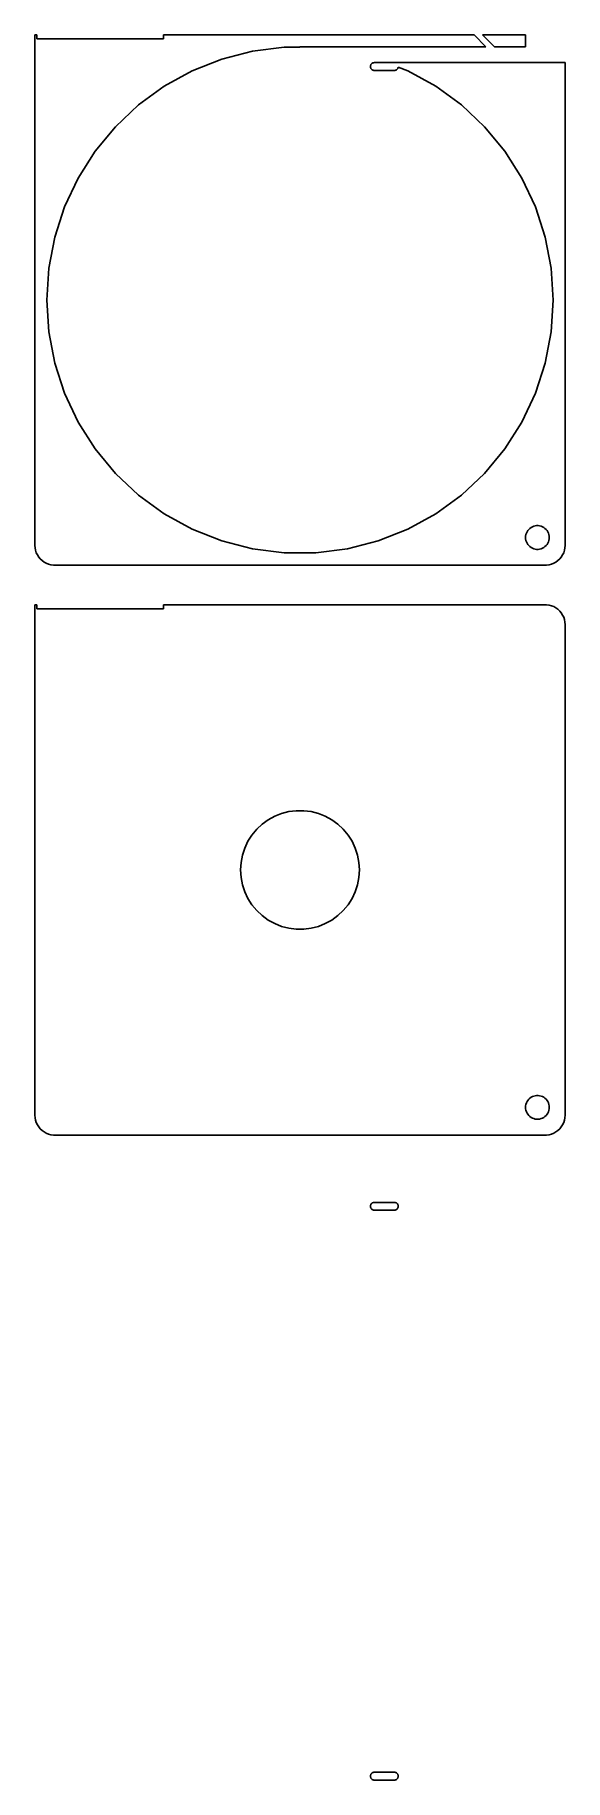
# Model space of a CAD drawing. Header units: metres. Extents: x -67 to 67, y 58 to 499.
import ezdxf

# ---------------------------------------------------------------- set-up
doc = ezdxf.new("R2010")
doc.units = ezdxf.units.M

msp = doc.modelspace()

# ---------------------------------------------------------------- linework, layer by layer
for p, q in [((-66.5, 499), (-67, 499)), ((-67, 499), (-67, 370)), ((-66.5, 498), (-66.5, 499)), ((44.0099, 498.99), (-34.5, 498.99)), ((-34.5, 498.99), (-34.5, 498)), ((47, 496), (44.0099, 498.99)), ((57, 498.99), (46.1312, 498.99)), ((46.1312, 498.99), (49.1213, 496)), ((57, 496), (57, 498.99)), ((-34.5, 498), (-66.5, 498)), ((-19.7771, 492.868), (-11.9924, 494.866)), ((-11.9924, 494.866), (-4.01859, 495.874)), ((-4.01859, 495.874), (0, 495.874)), ((0, 495.874), (0, 496)), ((0, 496), (47, 496)), ((49.1213, 496), (57, 496)), ((-34.2929, 486.037), (-27.2499, 489.909)), ((-27.2499, 489.909), (-19.7771, 492.868)), ((17.8189, 491.125), (17.811, 491)), ((17.811, 491), (17.8189, 490.875)), ((17.8424, 491.249), (17.8189, 491.125)), ((17.8189, 490.875), (17.8424, 490.751)), ((17.8812, 491.368), (17.8424, 491.249)), ((17.8424, 490.751), (17.8812, 490.632)), ((17.9347, 491.482), (17.8812, 491.368)), ((17.8812, 490.632), (17.9347, 490.518)), ((18.002, 491.588), (17.9347, 491.482)), ((17.9347, 490.518), (18.002, 490.412)), ((18.082, 491.685), (18.002, 491.588)), ((18.002, 490.412), (18.082, 490.315)), ((18.1736, 491.771), (18.082, 491.685)), ((18.082, 490.315), (18.1736, 490.229)), ((18.2752, 491.844), (18.1736, 491.771)), ((18.1736, 490.229), (18.2752, 490.156)), ((18.3852, 491.905), (18.2752, 491.844)), ((18.2752, 490.156), (18.3852, 490.095)), ((18.502, 491.951), (18.3852, 491.905)), ((18.3852, 490.095), (18.502, 490.049)), ((18.6236, 491.982), (18.502, 491.951)), ((18.502, 490.049), (18.6236, 490.018)), ((18.7482, 491.998), (18.6236, 491.982)), ((18.6236, 490.018), (18.7482, 490.002)), ((21.9734, 491.998), (18.7482, 491.998)), ((18.7482, 490.002), (23.8738, 490.002)), ((67, 492), (21.9684, 492)), ((21.9684, 492), (21.9734, 491.998)), ((23.8738, 490.002), (23.9984, 490.018)), ((23.9984, 490.018), (24.12, 490.049)), ((24.12, 490.049), (24.2368, 490.095)), ((24.2368, 490.095), (24.3468, 490.156)), ((24.3468, 490.156), (24.4484, 490.229)), ((24.4484, 490.229), (24.54, 490.315)), ((24.54, 490.315), (24.62, 490.412)), ((24.62, 490.412), (24.6873, 490.518)), ((24.6873, 490.518), (24.7408, 490.632)), ((24.7408, 490.632), (24.7796, 490.751)), ((24.7796, 490.751), (24.8031, 490.875)), ((24.8031, 490.875), (24.8033, 490.878)), ((24.8033, 490.878), (27.2499, 489.909)), ((27.2499, 489.909), (34.2929, 486.037)), ((67, 370), (67, 492)), ((-40.7951, 481.313), (-34.2929, 486.037)), ((34.2929, 486.037), (40.7951, 481.313)), ((-46.654, 475.811), (-40.7951, 481.313)), ((40.7951, 481.313), (46.654, 475.811)), ((-51.7771, 469.618), (-46.654, 475.811)), ((46.654, 475.811), (51.7771, 469.618)), ((-56.0836, 462.832), (-51.7771, 469.618)), ((51.7771, 469.618), (56.0836, 462.832)), ((-59.5057, 455.56), (-56.0836, 462.832)), ((56.0836, 462.832), (59.5057, 455.56)), ((-61.9893, 447.916), (-59.5057, 455.56)), ((59.5057, 455.56), (61.9893, 447.916)), ((-63.4953, 440.021), (-61.9893, 447.916)), ((61.9893, 447.916), (63.4953, 440.021)), ((-64, 432), (-63.4953, 440.021)), ((63.4953, 440.021), (64, 432)), ((-63.4953, 423.979), (-64, 432)), ((64, 432), (63.4953, 423.979)), ((-61.9893, 416.084), (-63.4953, 423.979)), ((63.4953, 423.979), (61.9893, 416.084)), ((-59.5057, 408.44), (-61.9893, 416.084)), ((61.9893, 416.084), (59.5057, 408.44)), ((-56.0836, 401.168), (-59.5057, 408.44)), ((59.5057, 408.44), (56.0836, 401.168)), ((-51.7771, 394.382), (-56.0836, 401.168)), ((56.0836, 401.168), (51.7771, 394.382)), ((-46.654, 388.189), (-51.7771, 394.382)), ((51.7771, 394.382), (46.654, 388.189)), ((-40.7951, 382.687), (-46.654, 388.189)), ((46.654, 388.189), (40.7951, 382.687)), ((-34.2929, 377.963), (-40.7951, 382.687)), ((40.7951, 382.687), (34.2929, 377.963)), ((-27.2499, 374.091), (-34.2929, 377.963)), ((34.2929, 377.963), (27.2499, 374.091)), ((58.7227, 374.714), (59.0729, 374.853)), ((59.0729, 374.853), (59.4379, 374.947)), ((59.4379, 374.947), (59.8116, 374.994)), ((59.8116, 374.994), (60.1884, 374.994)), ((60.1884, 374.994), (60.5621, 374.947)), ((60.5621, 374.947), (60.927, 374.853)), ((60.927, 374.853), (61.2773, 374.714)), ((-19.7771, 371.132), (-27.2499, 374.091)), ((-11.9924, 369.134), (-19.7771, 371.132)), ((19.7771, 371.132), (11.9924, 369.134)), ((27.2499, 374.091), (19.7771, 371.132)), ((57, 372), (57.0237, 372.376)), ((57.0237, 371.624), (57, 372)), ((57.0237, 372.376), (57.0942, 372.746)), ((57.0942, 371.254), (57.0237, 371.624)), ((57.0942, 372.746), (57.2107, 373.104)), ((57.2107, 370.896), (57.0942, 371.254)), ((57.2107, 373.104), (57.3711, 373.445)), ((57.3711, 370.555), (57.2107, 370.896)), ((57.3711, 373.445), (57.5729, 373.763)), ((57.5729, 370.237), (57.3711, 370.555)), ((57.5729, 373.763), (57.8131, 374.054)), ((57.8131, 374.054), (58.0877, 374.312)), ((58.0877, 374.312), (58.3925, 374.533)), ((58.3925, 374.533), (58.7227, 374.714)), ((61.2773, 374.714), (61.6075, 374.533)), ((61.6075, 374.533), (61.9123, 374.312)), ((61.9123, 374.312), (62.1869, 374.054)), ((62.1869, 374.054), (62.427, 373.763)), ((62.427, 373.763), (62.6289, 373.445)), ((62.6289, 370.555), (62.427, 370.237)), ((62.6289, 373.445), (62.7893, 373.104)), ((62.7893, 370.896), (62.6289, 370.555)), ((62.7893, 373.104), (62.9057, 372.746)), ((62.9057, 371.254), (62.7893, 370.896)), ((62.9057, 372.746), (62.9763, 372.376)), ((62.9763, 371.624), (62.9057, 371.254)), ((62.9763, 372.376), (63, 372)), ((63, 372), (62.9763, 371.624)), ((-67, 370), (-66.9606, 369.373)), ((-66.9606, 369.373), (-66.8429, 368.757)), ((-66.8429, 368.757), (-66.6489, 368.159)), ((-66.6489, 368.159), (-66.3815, 367.591)), ((-66.3815, 367.591), (-66.0451, 367.061)), ((-66.0451, 367.061), (-65.6448, 366.577)), ((-65.6448, 366.577), (-65.1871, 366.147)), ((-65.1871, 366.147), (-64.6791, 365.778)), ((-4.01859, 368.126), (-11.9924, 369.134)), ((4.01859, 368.126), (-4.01859, 368.126)), ((11.9924, 369.134), (4.01859, 368.126)), ((57.8131, 369.946), (57.5729, 370.237)), ((58.0877, 369.688), (57.8131, 369.946)), ((58.3925, 369.467), (58.0877, 369.688)), ((58.7227, 369.286), (58.3925, 369.467)), ((59.0729, 369.147), (58.7227, 369.286)), ((59.4379, 369.053), (59.0729, 369.147)), ((59.8116, 369.006), (59.4379, 369.053)), ((60.1884, 369.006), (59.8116, 369.006)), ((60.5621, 369.053), (60.1884, 369.006)), ((60.927, 369.147), (60.5621, 369.053)), ((61.2773, 369.286), (60.927, 369.147)), ((61.6075, 369.467), (61.2773, 369.286)), ((61.9123, 369.688), (61.6075, 369.467)), ((62.1869, 369.946), (61.9123, 369.688)), ((62.427, 370.237), (62.1869, 369.946)), ((64.6791, 365.778), (65.1871, 366.147)), ((65.1871, 366.147), (65.6448, 366.577)), ((65.6448, 366.577), (66.0451, 367.061)), ((66.0451, 367.061), (66.3815, 367.591)), ((66.3815, 367.591), (66.6489, 368.159)), ((66.6489, 368.159), (66.8429, 368.757)), ((66.8429, 368.757), (66.9606, 369.373)), ((66.9606, 369.373), (67, 370)), ((-64.6791, 365.778), (-64.1289, 365.476)), ((-64.1289, 365.476), (-63.5451, 365.245)), ((-63.5451, 365.245), (-62.9369, 365.089)), ((-62.9369, 365.089), (-62.3139, 365.01)), ((-62.3139, 365.01), (62.3139, 365.01)), ((62.3139, 365.01), (62.9369, 365.089)), ((62.9369, 365.089), (63.5451, 365.245)), ((63.5451, 365.245), (64.1289, 365.476)), ((64.1289, 365.476), (64.6791, 365.778)), ((-66.5, 355), (-67, 355)), ((-67, 355), (-67, 226)), ((-66.5, 354), (-66.5, 355)), ((-34.5, 354), (-66.5, 354)), ((62.3139, 354.99), (-34.5, 354.99)), ((-34.5, 354.99), (-34.5, 354)), ((62.9369, 354.911), (62.3139, 354.99)), ((63.5451, 354.755), (62.9369, 354.911)), ((64.1289, 354.524), (63.5451, 354.755)), ((64.6791, 354.222), (64.1289, 354.524)), ((65.1871, 353.853), (64.6791, 354.222)), ((65.6448, 353.423), (65.1871, 353.853)), ((66.0451, 352.939), (65.6448, 353.423)), ((66.3815, 352.409), (66.0451, 352.939)), ((66.6489, 351.841), (66.3815, 352.409)), ((66.8429, 351.243), (66.6489, 351.841)), ((66.9606, 350.627), (66.8429, 351.243)), ((67, 350), (66.9606, 350.627)), ((67, 226), (67, 350)), ((-9.56136, 299.558), (-8.0374, 300.665)), ((-8.0374, 300.665), (-6.38669, 301.572)), ((-6.38669, 301.572), (-4.63525, 302.266)), ((-4.63525, 302.266), (-2.81071, 302.734)), ((-2.81071, 302.734), (-0.94185, 302.97)), ((-0.94185, 302.97), (0.94185, 302.97)), ((0.94185, 302.97), (2.81071, 302.734)), ((2.81071, 302.734), (4.63525, 302.266)), ((4.63525, 302.266), (6.38669, 301.572)), ((6.38669, 301.572), (8.0374, 300.665)), ((8.0374, 300.665), (9.56136, 299.558)), ((-13.1446, 295.226), (-12.1353, 296.817)), ((-12.1353, 296.817), (-10.9345, 298.268)), ((-10.9345, 298.268), (-9.56136, 299.558)), ((9.56136, 299.558), (10.9345, 298.268)), ((10.9345, 298.268), (12.1353, 296.817)), ((12.1353, 296.817), (13.1446, 295.226)), ((-14.8817, 289.88), (-14.5287, 291.73)), ((-14.5287, 291.73), (-13.9466, 293.522)), ((-13.9466, 293.522), (-13.1446, 295.226)), ((13.1446, 295.226), (13.9466, 293.522)), ((13.9466, 293.522), (14.5287, 291.73)), ((14.5287, 291.73), (14.8817, 289.88)), ((-15, 288), (-14.8817, 289.88)), ((-14.8817, 286.12), (-15, 288)), ((14.8817, 289.88), (15, 288)), ((15, 288), (14.8817, 286.12)), ((-14.5287, 284.27), (-14.8817, 286.12)), ((-13.9466, 282.478), (-14.5287, 284.27)), ((-13.1446, 280.774), (-13.9466, 282.478)), ((13.9466, 282.478), (13.1446, 280.774)), ((14.5287, 284.27), (13.9466, 282.478)), ((14.8817, 286.12), (14.5287, 284.27)), ((-12.1353, 279.183), (-13.1446, 280.774)), ((-10.9345, 277.732), (-12.1353, 279.183)), ((12.1353, 279.183), (10.9345, 277.732)), ((13.1446, 280.774), (12.1353, 279.183)), ((-9.56136, 276.442), (-10.9345, 277.732)), ((-8.0374, 275.335), (-9.56136, 276.442)), ((-6.38669, 274.428), (-8.0374, 275.335)), ((-4.63525, 273.734), (-6.38669, 274.428)), ((-2.81071, 273.266), (-4.63525, 273.734)), ((4.63525, 273.734), (2.81071, 273.266)), ((6.38669, 274.428), (4.63525, 273.734)), ((8.0374, 275.335), (6.38669, 274.428)), ((9.56136, 276.442), (8.0374, 275.335)), ((10.9345, 277.732), (9.56136, 276.442)), ((-0.94185, 273.03), (-2.81071, 273.266)), ((0.94185, 273.03), (-0.94185, 273.03)), ((2.81071, 273.266), (0.94185, 273.03)), ((57.2107, 229.104), (57.3711, 229.445)), ((57.3711, 229.445), (57.5729, 229.763)), ((57.5729, 229.763), (57.8131, 230.054)), ((57.8131, 230.054), (58.0877, 230.312)), ((58.0877, 230.312), (58.3925, 230.533)), ((58.3925, 230.533), (58.7227, 230.714)), ((58.7227, 230.714), (59.0729, 230.853)), ((59.0729, 230.853), (59.4379, 230.947)), ((59.4379, 230.947), (59.8116, 230.994)), ((59.8116, 230.994), (60.1884, 230.994)), ((60.1884, 230.994), (60.5621, 230.947)), ((60.5621, 230.947), (60.927, 230.853)), ((60.927, 230.853), (61.2773, 230.714)), ((61.2773, 230.714), (61.6075, 230.533)), ((61.6075, 230.533), (61.9123, 230.312)), ((61.9123, 230.312), (62.1869, 230.054)), ((62.1869, 230.054), (62.427, 229.763)), ((62.427, 229.763), (62.6289, 229.445)), ((62.6289, 229.445), (62.7893, 229.104)), ((-67, 226), (-66.9606, 225.373)), ((-66.9606, 225.373), (-66.8429, 224.757)), ((57, 228), (57.0237, 228.376)), ((57.0237, 227.624), (57, 228)), ((57.0237, 228.376), (57.0942, 228.746)), ((57.0942, 227.254), (57.0237, 227.624)), ((57.0942, 228.746), (57.2107, 229.104)), ((57.2107, 226.896), (57.0942, 227.254)), ((57.3711, 226.555), (57.2107, 226.896)), ((57.5729, 226.237), (57.3711, 226.555)), ((57.8131, 225.946), (57.5729, 226.237)), ((58.0877, 225.688), (57.8131, 225.946)), ((58.3925, 225.467), (58.0877, 225.688)), ((58.7227, 225.286), (58.3925, 225.467)), ((59.0729, 225.147), (58.7227, 225.286)), ((59.4379, 225.053), (59.0729, 225.147)), ((59.8116, 225.006), (59.4379, 225.053)), ((60.1884, 225.006), (59.8116, 225.006)), ((60.5621, 225.053), (60.1884, 225.006)), ((60.927, 225.147), (60.5621, 225.053)), ((61.2773, 225.286), (60.927, 225.147)), ((61.6075, 225.467), (61.2773, 225.286)), ((61.9123, 225.688), (61.6075, 225.467)), ((62.1869, 225.946), (61.9123, 225.688)), ((62.427, 226.237), (62.1869, 225.946)), ((62.6289, 226.555), (62.427, 226.237)), ((62.7893, 226.896), (62.6289, 226.555)), ((62.7893, 229.104), (62.9057, 228.746)), ((62.9057, 227.254), (62.7893, 226.896)), ((62.9057, 228.746), (62.9763, 228.376)), ((62.9763, 227.624), (62.9057, 227.254)), ((62.9763, 228.376), (63, 228)), ((63, 228), (62.9763, 227.624)), ((66.8429, 224.757), (66.9606, 225.373)), ((66.9606, 225.373), (67, 226)), ((-66.8429, 224.757), (-66.6489, 224.159)), ((-66.6489, 224.159), (-66.3815, 223.591)), ((-66.3815, 223.591), (-66.0451, 223.061)), ((-66.0451, 223.061), (-65.6448, 222.577)), ((-65.6448, 222.577), (-65.1871, 222.147)), ((-65.1871, 222.147), (-64.6791, 221.778)), ((-64.6791, 221.778), (-64.1289, 221.476)), ((-64.1289, 221.476), (-63.5451, 221.245)), ((-63.5451, 221.245), (-62.9369, 221.089)), ((-62.9369, 221.089), (-62.3139, 221.01)), ((-62.3139, 221.01), (62.3139, 221.01)), ((62.3139, 221.01), (62.9369, 221.089)), ((62.9369, 221.089), (63.5451, 221.245)), ((63.5451, 221.245), (64.1289, 221.476)), ((64.1289, 221.476), (64.6791, 221.778)), ((64.6791, 221.778), (65.1871, 222.147)), ((65.1871, 222.147), (65.6448, 222.577)), ((65.6448, 222.577), (66.0451, 223.061)), ((66.0451, 223.061), (66.3815, 223.591)), ((66.3815, 223.591), (66.6489, 224.159)), ((66.6489, 224.159), (66.8429, 224.757)), ((17.8189, 203.125), (17.811, 203)), ((17.811, 203), (17.8189, 202.875)), ((17.8424, 203.249), (17.8189, 203.125)), ((17.8189, 202.875), (17.8424, 202.751)), ((17.8812, 203.368), (17.8424, 203.249)), ((17.9347, 203.482), (17.8812, 203.368)), ((18.002, 203.588), (17.9347, 203.482)), ((18.082, 203.685), (18.002, 203.588)), ((18.1736, 203.771), (18.082, 203.685)), ((18.2752, 203.844), (18.1736, 203.771)), ((18.3852, 203.905), (18.2752, 203.844)), ((18.502, 203.951), (18.3852, 203.905)), ((18.6236, 203.982), (18.502, 203.951)), ((18.7482, 203.998), (18.6236, 203.982)), ((23.8738, 203.998), (18.7482, 203.998)), ((23.9984, 203.982), (23.8738, 203.998)), ((24.12, 203.951), (23.9984, 203.982)), ((24.2368, 203.905), (24.12, 203.951)), ((24.3468, 203.844), (24.2368, 203.905)), ((24.4484, 203.771), (24.3468, 203.844)), ((24.54, 203.685), (24.4484, 203.771)), ((24.62, 203.588), (24.54, 203.685)), ((24.6873, 203.482), (24.62, 203.588)), ((24.7408, 203.368), (24.6873, 203.482)), ((24.7796, 203.249), (24.7408, 203.368)), ((24.8031, 203.125), (24.7796, 203.249)), ((24.7796, 202.751), (24.8031, 202.875)), ((24.811, 203), (24.8031, 203.125)), ((24.8031, 202.875), (24.811, 203)), ((17.8424, 202.751), (17.8812, 202.632)), ((17.8812, 202.632), (17.9347, 202.518)), ((17.9347, 202.518), (18.002, 202.412)), ((18.002, 202.412), (18.082, 202.315)), ((18.082, 202.315), (18.1736, 202.229)), ((18.1736, 202.229), (18.2752, 202.156)), ((18.2752, 202.156), (18.3852, 202.095)), ((18.3852, 202.095), (18.502, 202.049)), ((18.502, 202.049), (18.6236, 202.018)), ((18.6236, 202.018), (18.7482, 202.002)), ((18.7482, 202.002), (23.8738, 202.002)), ((23.8738, 202.002), (23.9984, 202.018)), ((23.9984, 202.018), (24.12, 202.049)), ((24.12, 202.049), (24.2368, 202.095)), ((24.2368, 202.095), (24.3468, 202.156)), ((24.3468, 202.156), (24.4484, 202.229)), ((24.4484, 202.229), (24.54, 202.315)), ((24.54, 202.315), (24.62, 202.412)), ((24.62, 202.412), (24.6873, 202.518)), ((24.6873, 202.518), (24.7408, 202.632)), ((24.7408, 202.632), (24.7796, 202.751)), ((17.8189, 59.1253), (17.811, 59)), ((17.811, 59), (17.8189, 58.8747)), ((17.8424, 59.2487), (17.8189, 59.1253)), ((17.8189, 58.8747), (17.8424, 58.7513)), ((17.8812, 59.3681), (17.8424, 59.2487)), ((17.8424, 58.7513), (17.8812, 58.6319)), ((17.9347, 59.4818), (17.8812, 59.3681)), ((17.8812, 58.6319), (17.9347, 58.5182)), ((18.002, 59.5878), (17.9347, 59.4818)), ((17.9347, 58.5182), (18.002, 58.4122)), ((18.082, 59.6845), (18.002, 59.5878)), ((18.002, 58.4122), (18.082, 58.3154)), ((18.1736, 59.7705), (18.082, 59.6845)), ((18.082, 58.3154), (18.1736, 58.2295)), ((18.2752, 59.8443), (18.1736, 59.7705)), ((18.1736, 58.2295), (18.2752, 58.1557)), ((18.3852, 59.9048), (18.2752, 59.8443)), ((18.2752, 58.1557), (18.3852, 58.0952)), ((18.502, 59.951), (18.3852, 59.9048)), ((18.3852, 58.0952), (18.502, 58.0489)), ((18.6236, 59.9823), (18.502, 59.951)), ((18.502, 58.0489), (18.6236, 58.0177)), ((18.7482, 59.998), (18.6236, 59.9823)), ((18.6236, 58.0177), (18.7482, 58.002)), ((23.8738, 59.998), (18.7482, 59.998)), ((18.7482, 58.002), (23.8738, 58.002)), ((23.9984, 59.9823), (23.8738, 59.998)), ((23.8738, 58.002), (23.9984, 58.0177)), ((24.12, 59.951), (23.9984, 59.9823)), ((23.9984, 58.0177), (24.12, 58.0489)), ((24.2368, 59.9048), (24.12, 59.951)), ((24.12, 58.0489), (24.2368, 58.0952)), ((24.3468, 59.8443), (24.2368, 59.9048)), ((24.2368, 58.0952), (24.3468, 58.1557)), ((24.4484, 59.7705), (24.3468, 59.8443)), ((24.3468, 58.1557), (24.4484, 58.2295)), ((24.54, 59.6845), (24.4484, 59.7705)), ((24.4484, 58.2295), (24.54, 58.3154)), ((24.62, 59.5878), (24.54, 59.6845)), ((24.54, 58.3154), (24.62, 58.4122)), ((24.6873, 59.4818), (24.62, 59.5878)), ((24.62, 58.4122), (24.6873, 58.5182)), ((24.7408, 59.3681), (24.6873, 59.4818)), ((24.6873, 58.5182), (24.7408, 58.6319)), ((24.7796, 59.2487), (24.7408, 59.3681)), ((24.7408, 58.6319), (24.7796, 58.7513)), ((24.8031, 59.1253), (24.7796, 59.2487)), ((24.7796, 58.7513), (24.8031, 58.8747)), ((24.811, 59), (24.8031, 59.1253)), ((24.8031, 58.8747), (24.811, 59))]:
    msp.add_line(p, q)

doc.saveas('drawing.dxf')
